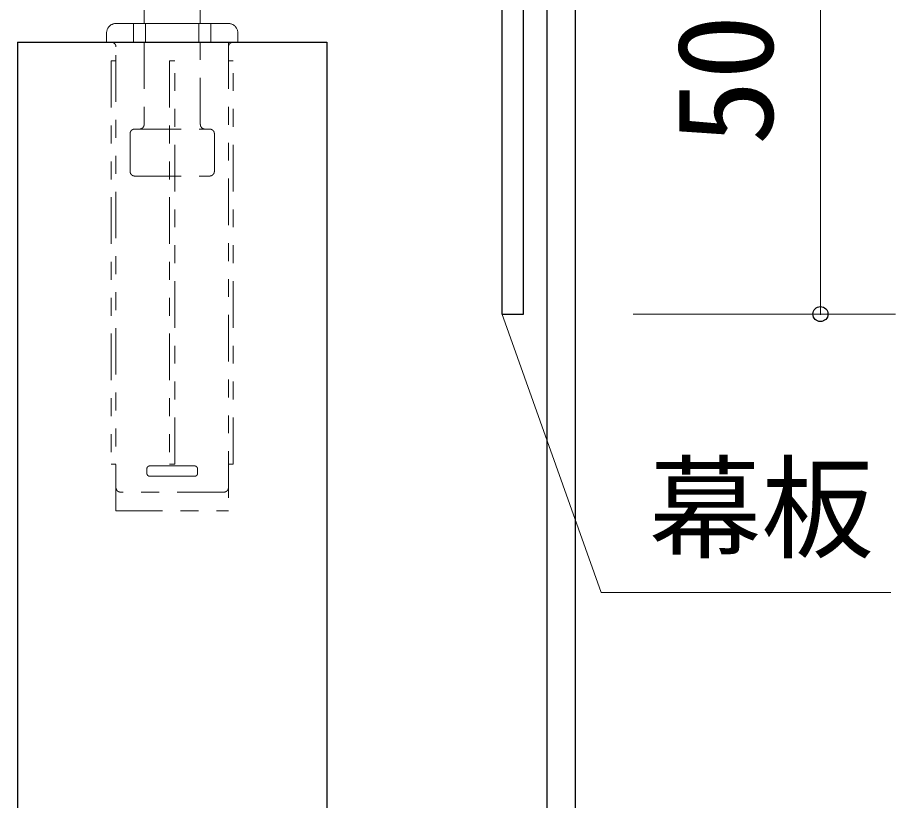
# Model space of a CAD drawing. Units: millimetres at full size; details may follow other scales. Extents: x -800 to 800, y -560 to 560.
# Drawn here: x -290.3 to -196.7, y 297.6 to 381.1 of the extents above; entities that cross this region are included whole.
import ezdxf
from ezdxf.enums import TextEntityAlignment as Align

# ---------------------------------------------------------------- set-up
doc = ezdxf.new("R2010")
doc.units = ezdxf.units.MM
doc.header["$LTSCALE"] = 4
doc.header["$PDMODE"] = 32
doc.header["$PDSIZE"] = 1.6
doc.linetypes.add('USER13', pattern=[3.635377, 1.243542, -0.478367, 0.478367, -0.478367, 0.478367, -0.478367])
doc.layers.add('2-0', color=7, linetype='Continuous', lineweight=25)
doc.styles.add('ＭＳ ゴシック', font='')
doc.styles.get('ＭＳ ゴシック').set_extended_font_data('MS Gothic')

msp = doc.modelspace()

# ---------------------------------------------------------------- linework, layer by layer
at = {"layer": '2-0'}
for p, q in [((-233.844, 168.797), (-233.844, 423.424)), ((-230.844, 423.424), (-230.844, 168.797)), ((-236.344, 349.434), (-236.344, 399.428)), ((-238.642, 349.434), (-238.642, 397.13)), ((-290.34, 378.43), (-257.342, 378.43)), ((-290.34, 378.43), (-290.34, 168.797)), ((-257.34, 378.43), (-257.34, 168.797)), ((-238.642, 349.434), (-236.346, 349.434))]:
    msp.add_line(p, q, dxfattribs=at)
at = {"layer": '2-0', "color": 4, "lineweight": 9}
for p, q in [((-204.675, 349.434), (-204.675, 399.428)), ((-276.839, 389.642), (-276.839, 380.43)), ((-270.84, 380.43), (-270.84, 389.642)), ((-279.841, 380.43), (-267.843, 380.43)), ((-277.956, 380.43), (-277.956, 378.43)), ((-276.691, 380.43), (-276.691, 378.43)), ((-270.993, 378.43), (-270.993, 380.43)), ((-269.727, 378.43), (-269.727, 380.43)), ((-280.84, 378.43), (-280.84, 379.43)), ((-266.841, 379.43), (-266.841, 378.43)), ((-196.675, 349.434), (-224.675, 349.434))]:
    msp.add_line(p, q, dxfattribs=at)
at = {"layer": '2-0', "color": 4, "linetype": 'USER13', "lineweight": 9}
for p, q in [((-266.841, 378.43), (-280.84, 378.43)), ((-279.841, 328.433), (-279.841, 378.43)), ((-276.839, 378.43), (-276.839, 369.662)), ((-270.84, 369.662), (-270.84, 378.43)), ((-267.842, 378.43), (-267.842, 328.433)), ((-280.34, 376.43), (-280.34, 333.434)), ((-279.841, 376.43), (-280.34, 376.43)), ((-274.133, 376.43), (-274.133, 333.434)), ((-273.548, 376.43), (-274.133, 376.43)), ((-273.548, 333.434), (-273.548, 376.43)), ((-277.841, 369.165), (-269.84, 369.165)), ((-278.339, 368.665), (-278.339, 364.664)), ((-269.34, 364.664), (-269.34, 368.665)), ((-277.841, 364.159), (-269.84, 364.159)), ((-280.34, 333.434), (-279.841, 333.434)), ((-276.54, 332.939), (-276.54, 332.436)), ((-271.44, 333.235), (-276.239, 333.235)), ((-274.133, 333.434), (-273.548, 333.434)), ((-271.141, 332.436), (-271.141, 332.939)), ((-276.239, 332.138), (-271.44, 332.138)), ((-268.341, 330.439), (-279.339, 330.439)), ((-279.841, 328.433), (-267.843, 328.433))]:
    msp.add_line(p, q, dxfattribs=at)
msp.add_lwpolyline([(-267.842, 333.434), (-267.343, 333.434), (-267.343, 376.43), (-267.842, 376.43)], dxfattribs=at)
at = {"layer": '2-0', "color": 4, "lineweight": 9}
msp.add_lwpolyline([(-238.653, 349.509), (-228.064, 319.737), (-197.179, 319.737)], dxfattribs=at)
for centre, radius, start, end in [((-279.84, 379.436), 0.995, 115.06636, 123.15244), ((-279.843, 379.442), 0.989, 106.83766, 115.06423), ((-279.843, 379.442), 0.988, 98.46243, 106.83076), ((-279.842, 379.429), 1.001, 89.98424, 98.45025), ((-267.841, 379.421), 1.01, 81.58431, 90.01721), ((-267.838, 379.436), 0.994, 73.22466, 81.5722), ((-267.838, 379.438), 0.992, 65.00032, 73.21763), ((-267.84, 379.433), 0.997, 56.91165, 64.99795), ((-279.831, 379.431), 1.008, 171.60004, 180.01477), ((-279.843, 379.432), 0.995, 163.27254, 171.5888), ((-279.844, 379.432), 0.995, 155.08543, 163.26645), ((-279.839, 379.43), 1, 147.03121, 155.08389), ((-279.835, 379.427), 1.005, 139.06753, 147.0329), ((-279.834, 379.426), 1.007, 131.13085, 139.07082), ((-279.836, 379.429), 1.003, 123.15109, 131.13404), ((-267.843, 379.428), 1.003, 48.92266, 56.9127), ((-267.845, 379.426), 1.006, 40.97427, 48.92554), ((-267.844, 379.427), 1.004, 32.99891, 40.97729), ((-267.839, 379.43), 0.999, 24.93516, 33.00036), ((-267.835, 379.432), 0.994, 16.74217, 24.93342), ((-267.835, 379.432), 0.995, 8.4131, 16.73596), ((-267.848, 379.431), 1.008, 359.98485, 8.40182)]:
    msp.add_arc(centre, radius, start, end, dxfattribs=at)
at = {"layer": '2-0', "color": 4, "linetype": 'USER13', "lineweight": 9}
for centre, radius, start, end in [((-280.34, 377.916), 0.514, 81.75254, 90.02276), ((-280.338, 377.928), 0.502, 73.48995, 81.74176), ((-280.336, 377.934), 0.496, 65.29056, 73.48286), ((-267.344, 377.933), 0.497, 106.64382, 114.78013), ((-267.344, 377.934), 0.496, 98.37384, 106.63947), ((-267.343, 377.93), 0.5, 89.98945, 98.36462), ((-280.336, 377.936), 0.494, 57.1617, 65.28692), ((-280.335, 377.936), 0.493, 49.08288, 57.16058), ((-280.335, 377.936), 0.493, 41.01666, 49.08294), ((-280.335, 377.936), 0.493, 32.92149, 41.01643), ((-280.336, 377.936), 0.494, 24.76483, 32.91952), ((-280.339, 377.935), 0.497, 16.53544, 24.7599), ((-280.346, 377.933), 0.505, 8.25295, 16.52685), ((-280.362, 377.93), 0.521, 359.97232, 8.2408), ((-267.332, 377.93), 0.51, 171.58791, 180.02394), ((-267.343, 377.932), 0.498, 163.1873, 171.5739), ((-267.347, 377.933), 0.495, 154.90485, 163.17813), ((-267.346, 377.932), 0.496, 146.75961, 154.90057), ((-267.343, 377.931), 0.499, 138.73026, 146.75929), ((-267.342, 377.929), 0.501, 130.76685, 138.73242), ((-267.342, 377.929), 0.501, 122.80502, 130.76984), ((-267.343, 377.931), 0.5, 114.78053, 122.80714), ((-277.839, 368.668), 0.498, 131.15631, 139.14922), ((-277.84, 368.669), 0.496, 123.12788, 131.1582), ((-277.842, 368.672), 0.493, 115.01022, 123.12818), ((-277.843, 368.673), 0.491, 106.77192, 115.0074), ((-277.842, 368.672), 0.493, 98.41469, 106.7648), ((-277.841, 368.664), 0.501, 89.98204, 98.40286), ((-277.34, 369.67), 0.506, 269.98515, 278.40702), ((-277.339, 369.664), 0.499, 278.41858, 286.73574), ((-277.339, 369.664), 0.499, 286.74193, 294.91551), ((-277.34, 369.667), 0.502, 294.91692, 302.95371), ((-277.342, 369.669), 0.505, 302.95167, 310.89456), ((-277.342, 369.669), 0.505, 310.8907, 318.80538), ((-277.34, 369.667), 0.503, 318.80145, 326.76182), ((-277.335, 369.665), 0.497, 326.75959, 334.83288), ((-277.331, 369.662), 0.492, 334.8341, 343.06576), ((-277.328, 369.662), 0.489, 343.07193, 351.47112), ((-277.332, 369.662), 0.493, 351.483, 0.01151), ((-270.348, 369.662), 0.491, 179.99351, 188.4858), ((-270.349, 369.662), 0.49, 188.49581, 196.83197), ((-270.345, 369.663), 0.495, 196.83619, 204.99498), ((-270.34, 369.666), 0.5, 204.99452, 213.00066), ((-270.336, 369.668), 0.505, 212.99717, 220.90851), ((-270.335, 369.669), 0.506, 220.90377, 228.79623), ((-270.337, 369.667), 0.503, 228.79204, 236.74435), ((-270.34, 369.663), 0.499, 236.7425, 244.82116), ((-270.342, 369.659), 0.494, 244.82334, 253.06757), ((-270.342, 369.658), 0.493, 253.07512, 261.48309), ((-270.341, 369.664), 0.499, 261.49646, 270.0161), ((-269.838, 368.662), 0.502, 81.60716, 90.0147), ((-269.837, 368.669), 0.496, 73.28087, 81.59624), ((-269.837, 368.669), 0.495, 65.08637, 73.27489), ((-269.838, 368.667), 0.498, 57.01605, 65.0847), ((-269.84, 368.665), 0.5, 49.0295, 57.01738), ((-269.84, 368.664), 0.501, 41.06703, 49.03223), ((-277.824, 368.665), 0.514, 171.70543, 180.02107), ((-277.834, 368.666), 0.503, 163.42602, 171.69398), ((-277.839, 368.667), 0.499, 155.24257, 163.41897), ((-277.839, 368.668), 0.498, 147.15934, 155.23965), ((-277.839, 368.667), 0.498, 139.14738, 147.15951), ((-269.839, 368.665), 0.5, 33.06416, 41.06947), ((-269.837, 368.666), 0.498, 24.96614, 33.06464), ((-269.836, 368.667), 0.496, 16.742, 24.96314), ((-269.839, 368.666), 0.499, 8.39694, 16.73442), ((-269.848, 368.665), 0.508, 359.98013, 8.38451), ((-277.822, 364.664), 0.516, 179.98529, 188.27506), ((-277.829, 364.663), 0.509, 188.28476, 196.48476), ((-277.831, 364.663), 0.507, 196.48963, 204.57359), ((-277.831, 364.663), 0.508, 204.57428, 212.55676), ((-277.831, 364.663), 0.507, 212.55454, 220.48151), ((-269.85, 364.666), 0.509, 319.30209, 327.22282), ((-269.848, 364.665), 0.508, 327.22031, 335.22113), ((-269.846, 364.664), 0.505, 335.22186, 343.35024), ((-269.846, 364.664), 0.505, 343.35558, 351.62458), ((-269.852, 364.664), 0.511, 351.63521, 0.01346), ((-277.833, 364.661), 0.505, 220.47796, 228.41411), ((-277.836, 364.657), 0.5, 228.41094, 236.42561), ((-277.84, 364.652), 0.493, 236.42459, 244.57696), ((-277.843, 364.646), 0.487, 244.57982, 252.90365), ((-277.843, 364.644), 0.485, 252.91176, 261.40128), ((-277.843, 364.65), 0.491, 261.41511, 270.0154), ((-269.84, 364.651), 0.492, 269.98792, 278.57466), ((-269.839, 364.647), 0.488, 278.58752, 287.04178), ((-269.84, 364.651), 0.491, 287.0487, 295.32525), ((-269.843, 364.656), 0.498, 295.32693, 303.43016), ((-269.846, 364.662), 0.504, 303.42812, 311.40096), ((-269.849, 364.665), 0.508, 311.39699, 319.3062), ((-276.245, 332.939), 0.295, 171.48909, 180.01609), ((-276.249, 332.939), 0.291, 163.04219, 171.4763), ((-276.249, 332.939), 0.291, 154.74207, 163.03459), ((-276.247, 332.938), 0.294, 146.59231, 154.7392), ((-276.244, 332.936), 0.297, 138.56013, 146.59288), ((-276.242, 332.935), 0.299, 130.5902, 138.56248), ((-276.241, 332.934), 0.301, 122.61957, 130.59265), ((-276.241, 332.933), 0.301, 114.59212, 122.62049), ((-276.241, 332.933), 0.302, 106.47213, 114.59004), ((-276.24, 332.93), 0.304, 98.25605, 106.46597), ((-276.239, 332.924), 0.311, 89.98029, 98.24545), ((-271.44, 332.926), 0.308, 81.79483, 90.0157), ((-271.44, 332.931), 0.303, 73.63075, 81.78615), ((-271.439, 332.933), 0.301, 65.55666, 73.62628), ((-271.439, 332.934), 0.3, 57.55677, 65.55574), ((-271.438, 332.935), 0.299, 49.58836, 57.55817), ((-271.437, 332.936), 0.297, 41.5943, 49.59057), ((-271.435, 332.938), 0.295, 33.51684, 41.59568), ((-271.433, 332.94), 0.292, 25.312, 33.51574), ((-271.432, 332.94), 0.291, 16.96363, 25.30695), ((-271.433, 332.94), 0.292, 8.49525, 16.95371), ((-271.44, 332.939), 0.299, 359.97587, 8.48056), ((-276.249, 332.436), 0.291, 179.99842, 188.52159), ((-276.247, 332.436), 0.293, 188.53044, 196.86972), ((-276.244, 332.437), 0.297, 196.87267, 205.01858), ((-276.24, 332.439), 0.301, 205.01702, 213.00516), ((-276.237, 332.441), 0.304, 213.0009, 220.89738), ((-276.237, 332.441), 0.305, 220.89227, 228.77795), ((-276.237, 332.44), 0.303, 228.77379, 236.72879), ((-276.239, 332.438), 0.301, 236.72737, 244.81599), ((-276.24, 332.436), 0.298, 244.81895, 253.07484), ((-276.24, 332.436), 0.299, 253.08338, 261.49645), ((-276.239, 332.441), 0.304, 261.51075, 270.01952), ((-271.44, 332.431), 0.293, 269.99613, 278.63863), ((-271.441, 332.432), 0.295, 278.65084, 287.08066), ((-271.442, 332.437), 0.299, 287.08552, 295.26993), ((-271.445, 332.442), 0.305, 295.2687, 303.23347), ((-271.447, 332.446), 0.31, 303.22806, 311.04256), ((-271.448, 332.447), 0.311, 311.03494, 318.79535), ((-271.446, 332.445), 0.309, 318.7874, 326.60055), ((-271.441, 332.442), 0.303, 326.59418, 334.56209), ((-271.434, 332.439), 0.295, 334.5594, 342.76272), ((-271.428, 332.437), 0.288, 342.76589, 351.24565), ((-271.424, 332.436), 0.284, 351.25646, 359.99592), ((-279.356, 330.933), 0.485, 179.99159, 188.58808), ((-279.358, 330.933), 0.483, 188.60005, 197.04118), ((-279.353, 330.935), 0.488, 197.04702, 205.29681), ((-279.347, 330.938), 0.496, 205.29747, 213.36968), ((-279.341, 330.941), 0.502, 213.36681, 221.31241), ((-268.343, 330.942), 0.503, 318.7771, 326.69693), ((-268.338, 330.938), 0.497, 326.69359, 334.74088), ((-268.331, 330.935), 0.489, 334.74114, 342.97044), ((-268.326, 330.933), 0.484, 342.976, 351.40384), ((-268.327, 330.933), 0.485, 351.4157, 0.00765), ((-279.338, 330.944), 0.506, 221.30786, 229.19957), ((-279.338, 330.944), 0.506, 229.19515, 237.11188), ((-279.339, 330.942), 0.504, 237.10935, 245.12107), ((-279.341, 330.939), 0.501, 245.12209, 253.27526), ((-279.341, 330.939), 0.5, 253.28119, 261.58522), ((-279.34, 330.945), 0.506, 261.59668, 270.0141), ((-268.341, 330.936), 0.498, 269.98886, 278.47258), ((-268.34, 330.933), 0.494, 278.48416, 286.8295), ((-268.341, 330.935), 0.497, 286.83514, 295.00658), ((-268.343, 330.94), 0.502, 295.00708, 303.01829), ((-268.345, 330.943), 0.506, 303.01516, 310.91782), ((-268.346, 330.944), 0.506, 310.91281, 318.78219)]:
    msp.add_arc(centre, radius, start, end, dxfattribs=at)
at = {"layer": '2-0', "color": 4}
msp.add_point((-204.675, 349.434), dxfattribs=at)

# ---------------------------------------------------------------- texts
at = {"layer": '2-0', "style": 'ＭＳ ゴシック'}
msp.add_text('50', height=10.26, rotation=90, dxfattribs=at).set_placement((-206.675, 367.431), align=Align.BOTTOM_LEFT)
msp.add_text('幕板', height=8.798, dxfattribs=at).set_placement((-222.976, 321.703), align=Align.BOTTOM_LEFT)

doc.saveas('drawing.dxf')
